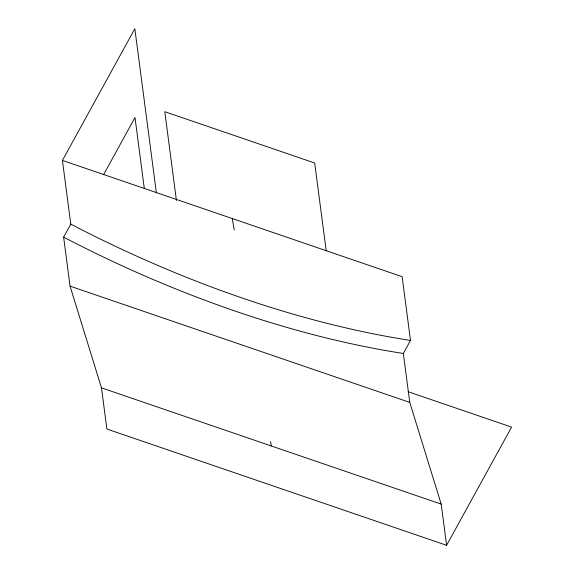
<?xml version="1.0" encoding="UTF-8"?>
<svg xmlns="http://www.w3.org/2000/svg" width="574" height="574" viewBox="0 0 574 574"><rect width="100%" height="100%" fill="white"/><g stroke="black" fill="none" stroke-linecap="round" stroke-linejoin="round"><path stroke-width="0.86" d="M408.222 391.741L511.578 427.113L446.601 545.3L106.893 429.051L101.49 387.859L70.05 286.146L63.621 237.148L70.781 224.125L62.422 160.426L134.84 28.7L156.372 192.749M103.528 174.747L134.998 117.505L144.296 188.387M446.601 545.3L441.198 504.108L409.757 402.396L403.335 353.462L410.496 340.432L402.13 276.682L62.422 160.426M70.05 286.146L409.757 402.396M101.49 387.859L441.198 504.108M232.276 218.551L234.249 230.016M270.584 441.571L271.344 445.984M326.204 250.874L314.696 163.016L164.795 111.7L176.426 200.462M403.335 353.462A640.032 312.242 28.8 0 1 63.621 237.148M410.496 340.432A640.032 312.242 28.8 0 1 70.781 224.125"/></g></svg>
